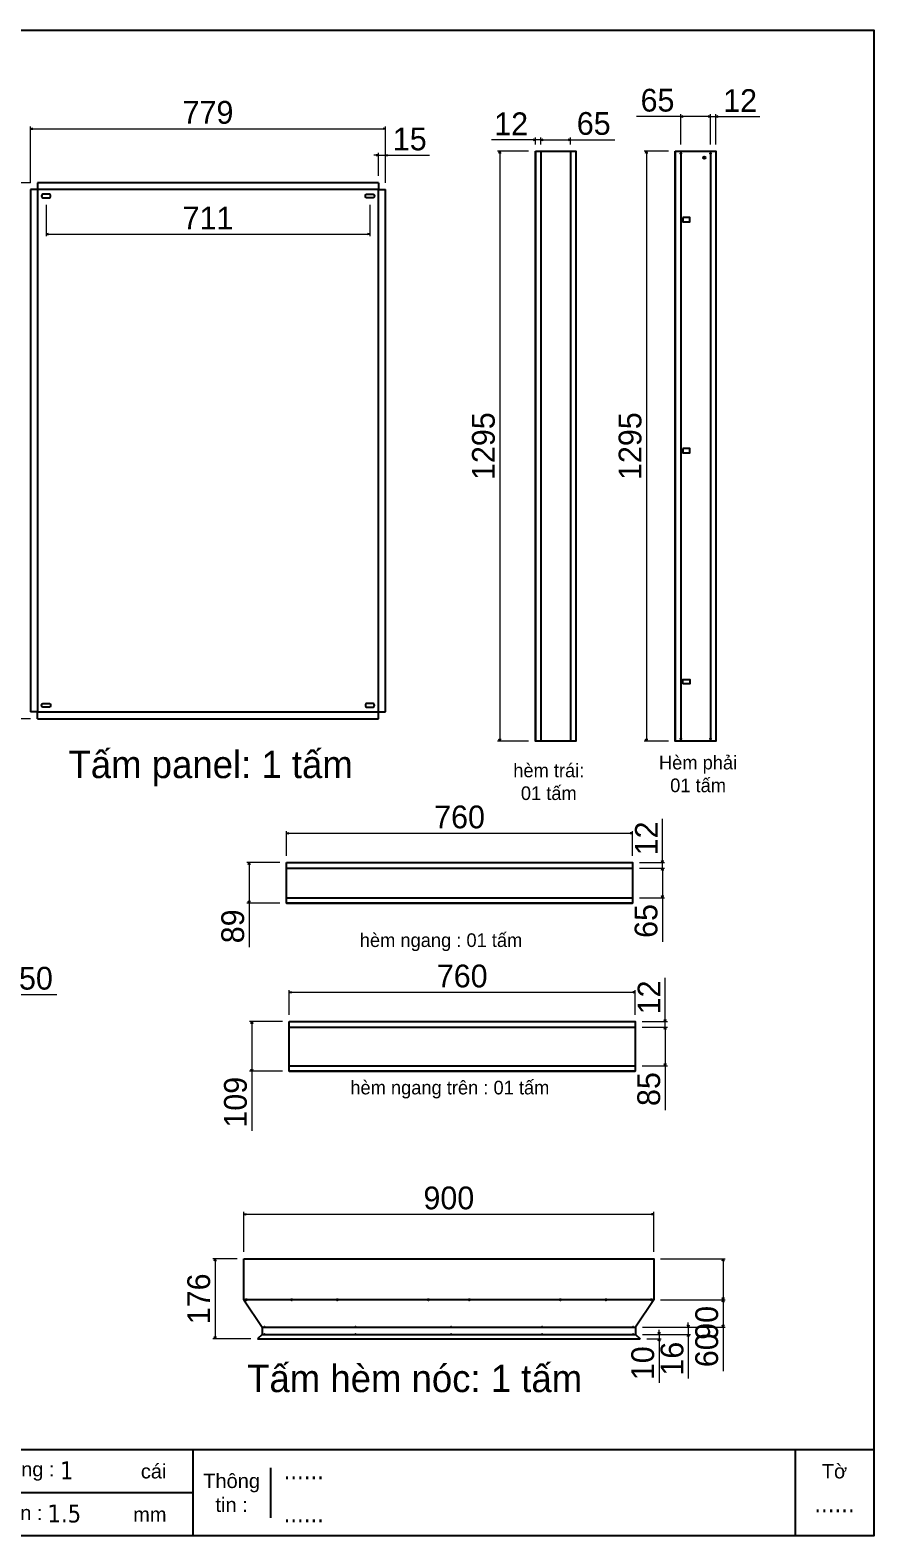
# Model space of a CAD drawing. Header units: millimetres. Extents: x 0 to 4677, y 0 to 3307.
# Drawn here: x 2824 to 4677, y 0 to 3307 of the extents above; entities that cross this region are included whole.
import ezdxf
from ezdxf.enums import TextEntityAlignment as Align

# ---------------------------------------------------------------- set-up
doc = ezdxf.new("R2010")
doc.units = ezdxf.units.MM
doc.layers.add('DIM', color=253, linetype='Continuous')
doc.styles.add('Arial', font='arial.ttf')
doc.styles.add('Tahoma (Input Text)', font='tahoma.ttf')
doc.dimstyles.new('CNC', dxfattribs={"dimtxt": 50, "dimasz": 5, "dimexe": 5, "dimexo": 15, "dimgap": 10, "dimtad": 1, "dimdec": 0, "dimtxsty": 'Standard', "dimblk": 'OPEN30', "dimcen": 10, "dimclrd": 5, "dimclre": 5, "dimclrt": 3, "dimazin": 3, "dimtfac": 1, "dimtdec": 0, "dimtmove": 0, "dimatfit": 3, "dimldrblk": 'ARCHTICK', "dimlwd": 9, "dimlwe": 9})

# ---------------------------------------------------------------- blocks, each defined once
blk = doc.blocks.new('khungtenAsean2')
at = {"color": 7}
for p, q in [((2970, -1980), (0, -1980)), ((2020, -1980), (2020, -2100)), ((2860, -1980), (2860, -2100)), ((2128.3, -2005), (2128.3, -2075)), ((2020, -2040), (0, -2040))]:
    blk.add_line(p, q, dxfattribs=at)
blk.add_lwpolyline([(0, 0), (2970, 0), (2970, -2100), (0, -2100)], close=True, dxfattribs=at)
at = {"color": 2, "char_height": 20, "style": 'Arial'}
for s, insert, width, attachment_point in [('  Số lượng :', (1680, -2010), 917.634, 4), ('cái', (1947.6, -2010), 917.634, 4), ('Thông\\Ptin :', (2074.2, -2040), 108.311, 5), ('Tờ', (2915, -2010), 110, 5), ('  Loại tôn :', (1680, -2070), 917.634, 4), ('mm', (1936.9, -2070), 917.634, 4)]:
    blk.add_mtext(s, dxfattribs=dict(at, insert=insert, width=width, attachment_point=attachment_point))
at = {"color": 1, "style": 'Tahoma (Input Text)', "flags": 8}
for tag, p in [('#03', (506.6, -2019.3)), ('#01', (137.1, -2021.3)), ('#05', (1106.6, -2021.3)), ('#07', (1834.7, -2021.3)), ('#09', (2146.7, -2021.3)), ('#02', (98.5, -2081.3)), ('#04', (486.1, -2081.3)), ('#06', (1065.3, -2081.3)), ('#08', (1817.4, -2081.3)), ('#10', (2146.7, -2081.3))]:
    blk.add_attdef(tag, p, '', height=25, dxfattribs=at)
blk.add_attdef('#11', text='', height=25, dxfattribs=at).set_placement((2915, -2067.3), align=Align.CENTER)
blk = doc.blocks.new('*D21')
at = {"color": 0, "linetype": 'ByBlock', "lineweight": -2}
for p, q in [((3293.2, 706.3), (3298.2, 707.6)), ((3298.2, 704.9), (3293.2, 706.3)), ((3293.2, 706.3), (3298.2, 706.3)), ((4188.2, 707.6), (4193.2, 706.3)), ((4193.2, 706.3), (4188.2, 704.9)), ((4193.2, 706.3), (4188.2, 706.3))]:
    blk.add_line(p, q, dxfattribs=at)
at = {"layer": 'Defpoints', "color": 0, "transparency": 16777216}
for p in [(4193.2, 706.3), (3293.2, 608.5), (4193.2, 608.5)]:
    blk.add_point(p, dxfattribs=at)
at = {"layer": 'DIM', "color": 5, "lineweight": 9, "transparency": 16777216}
for p, q in [((3293.2, 623.5), (3293.2, 711.3)), ((3298.2, 706.3), (4188.2, 706.3)), ((4193.2, 623.5), (4193.2, 711.3))]:
    blk.add_line(p, q, dxfattribs=at)
at = {"layer": 'DIM', "color": 3, "transparency": 16777216, "insert": (3743.2, 741.8), "char_height": 50, "attachment_point": 5}
blk.add_mtext('900', dxfattribs=at)
blk = doc.blocks.new('_ArchTick')
at = {"color": 0, "const_width": 0.15}
blk.add_lwpolyline([(-0.5, -0.5), (0.5, 0.5)], dxfattribs=at)
blk = doc.blocks.new('_Open30')
at = {"color": 0, "linetype": 'ByBlock', "lineweight": -2}
for p, q in [((-1, 0.27), (0, 0)), ((0, 0), (-1, -0.27)), ((0, 0), (-1, 0))]:
    blk.add_line(p, q, dxfattribs=at)
blk = doc.blocks.new('*D22')
at = {"color": 0, "linetype": 'ByBlock', "lineweight": -2}
for p, q in [((4344, 603.5), (4345.4, 608.5)), ((4345.4, 608.5), (4346.7, 603.5)), ((4345.4, 608.5), (4345.4, 603.5)), ((4345.4, 518.5), (4344, 523.5)), ((4346.7, 523.5), (4345.4, 518.5)), ((4345.4, 518.5), (4345.4, 523.5))]:
    blk.add_line(p, q, dxfattribs=at)
at = {"layer": 'Defpoints', "color": 0, "transparency": 16777216}
for p in [(4193.2, 608.5), (4193.2, 518.5), (4345.4, 518.5)]:
    blk.add_point(p, dxfattribs=at)
at = {"layer": 'DIM', "color": 5, "lineweight": 9, "transparency": 16777216}
for p, q in [((4208.2, 608.5), (4350.4, 608.5)), ((4345.4, 603.5), (4345.4, 523.5)), ((4208.2, 518.5), (4350.4, 518.5)), ((4345.4, 518.5), (4345.4, 422.1))]:
    blk.add_line(p, q, dxfattribs=at)
at = {"layer": 'DIM', "color": 3, "transparency": 16777216, "insert": (4309.8, 467.8), "char_height": 50, "attachment_point": 5, "rotation": 90}
blk.add_mtext('90', dxfattribs=at)
blk = doc.blocks.new('*D23')
at = {"color": 0, "linetype": 'ByBlock', "lineweight": -2}
for p, q in [((4344, 513.5), (4345.4, 518.5)), ((4345.4, 518.5), (4346.7, 513.5)), ((4345.4, 518.5), (4345.4, 513.5)), ((4345.4, 458.5), (4344, 463.5)), ((4346.7, 463.5), (4345.4, 458.5)), ((4345.4, 458.5), (4345.4, 463.5))]:
    blk.add_line(p, q, dxfattribs=at)
at = {"layer": 'Defpoints', "color": 0, "transparency": 16777216}
for p in [(4193.2, 518.5), (4153.2, 458.5), (4345.4, 458.5)]:
    blk.add_point(p, dxfattribs=at)
at = {"layer": 'DIM', "color": 5, "lineweight": 9, "transparency": 16777216}
for p, q in [((4208.2, 518.5), (4350.4, 518.5)), ((4345.4, 513.5), (4345.4, 463.5)), ((4168.2, 458.5), (4350.4, 458.5)), ((4345.4, 458.5), (4345.4, 361.8))]:
    blk.add_line(p, q, dxfattribs=at)
at = {"layer": 'DIM', "color": 3, "transparency": 16777216, "insert": (4309.8, 407.7), "char_height": 50, "attachment_point": 5, "rotation": 90}
blk.add_mtext('60', dxfattribs=at)
blk = doc.blocks.new('*D24')
at = {"color": 0, "linetype": 'ByBlock', "lineweight": -2}
for p, q in [((4269.1, 458.5), (4267.8, 463.5)), ((4270.4, 463.5), (4269.1, 458.5)), ((4269.1, 458.5), (4269.1, 463.5)), ((4267.8, 437.5), (4269.1, 442.5)), ((4269.1, 442.5), (4270.4, 437.5)), ((4269.1, 442.5), (4269.1, 437.5))]:
    blk.add_line(p, q, dxfattribs=at)
at = {"layer": 'Defpoints', "color": 0, "transparency": 16777216}
for p in [(4153.2, 458.5), (4153.2, 442.5), (4269.1, 442.5)]:
    blk.add_point(p, dxfattribs=at)
at = {"layer": 'DIM', "color": 5, "lineweight": 9, "transparency": 16777216}
for p, q in [((4269.1, 463.5), (4269.1, 468.5)), ((4168.2, 458.5), (4274.1, 458.5)), ((4168.2, 442.5), (4274.1, 442.5)), ((4269.1, 458.5), (4269.1, 442.5)), ((4269.1, 437.5), (4269.1, 345.7))]:
    blk.add_line(p, q, dxfattribs=at)
at = {"layer": 'DIM', "color": 3, "transparency": 16777216, "insert": (4233.6, 389.1), "char_height": 50, "attachment_point": 5, "rotation": 90}
blk.add_mtext('16', dxfattribs=at)
blk = doc.blocks.new('*D25')
at = {"color": 0, "linetype": 'ByBlock', "lineweight": -2}
for p, q in [((4204.8, 442.5), (4203.5, 447.5)), ((4203.5, 427.5), (4204.8, 432.5)), ((4206.2, 447.5), (4204.8, 442.5)), ((4204.8, 442.5), (4204.8, 447.5)), ((4204.8, 432.5), (4206.2, 427.5)), ((4204.8, 432.5), (4204.8, 427.5))]:
    blk.add_line(p, q, dxfattribs=at)
at = {"layer": 'Defpoints', "color": 0, "transparency": 16777216}
for p in [(4153.2, 442.5), (4163.2, 432.5), (4204.8, 432.5)]:
    blk.add_point(p, dxfattribs=at)
at = {"layer": 'DIM', "color": 5, "lineweight": 9, "transparency": 16777216}
for p, q in [((4168.2, 442.5), (4209.8, 442.5)), ((4178.2, 432.5), (4209.8, 432.5)), ((4204.8, 447.5), (4204.8, 452.5)), ((4204.8, 442.5), (4204.8, 432.5)), ((4204.8, 427.5), (4204.8, 335.8))]:
    blk.add_line(p, q, dxfattribs=at)
at = {"layer": 'DIM', "color": 3, "transparency": 16777216, "insert": (4169.3, 379.2), "char_height": 50, "attachment_point": 5, "rotation": 90}
blk.add_mtext('10', dxfattribs=at)
blk = doc.blocks.new('*D26')
at = {"color": 0, "linetype": 'ByBlock', "lineweight": -2}
for p, q in [((3228.4, 603.5), (3229.8, 608.5)), ((3229.8, 608.5), (3231.1, 603.5)), ((3229.8, 608.5), (3229.8, 603.5)), ((3229.8, 432.5), (3228.4, 437.5)), ((3231.1, 437.5), (3229.8, 432.5)), ((3229.8, 432.5), (3229.8, 437.5))]:
    blk.add_line(p, q, dxfattribs=at)
at = {"layer": 'Defpoints', "color": 0, "transparency": 16777216}
for p in [(3293.2, 608.5), (3229.8, 432.5), (3323.2, 432.5)]:
    blk.add_point(p, dxfattribs=at)
at = {"layer": 'DIM', "color": 5, "lineweight": 9, "transparency": 16777216}
for p, q in [((3278.2, 608.5), (3224.8, 608.5)), ((3229.8, 603.5), (3229.8, 437.5)), ((3308.2, 432.5), (3224.8, 432.5))]:
    blk.add_line(p, q, dxfattribs=at)
at = {"layer": 'DIM', "color": 3, "transparency": 16777216, "insert": (3194.2, 520.5), "char_height": 50, "attachment_point": 5, "rotation": 90}
blk.add_mtext('176', dxfattribs=at)
blk = doc.blocks.new('*D27')
at = {"color": 0, "linetype": 'ByBlock', "lineweight": -2}
for p, q in [((2693.6, 1188.8), (2698.6, 1190.2)), ((2698.6, 1187.5), (2693.6, 1188.8)), ((2693.6, 1188.8), (2698.6, 1188.8)), ((2738.6, 1190.2), (2743.6, 1188.8)), ((2743.6, 1188.8), (2738.6, 1187.5)), ((2743.6, 1188.8), (2738.6, 1188.8))]:
    blk.add_line(p, q, dxfattribs=at)
at = {"layer": 'Defpoints', "color": 0, "transparency": 16777216}
for p in [(2693.6, 1188.8), (2693.6, 1124.3), (2743.6, 1074.3)]:
    blk.add_point(p, dxfattribs=at)
at = {"layer": 'DIM', "color": 5, "lineweight": 9, "transparency": 16777216}
for p, q in [((2693.6, 1139.3), (2693.6, 1193.8)), ((2743.6, 1089.3), (2743.6, 1193.8)), ((2698.6, 1188.8), (2738.6, 1188.8)), ((2743.6, 1188.8), (2882.1, 1188.8))]:
    blk.add_line(p, q, dxfattribs=at)
at = {"layer": 'DIM', "color": 3, "transparency": 16777216, "insert": (2836.4, 1224.3), "char_height": 50, "attachment_point": 5}
blk.add_mtext('50', dxfattribs=at)
blk = doc.blocks.new('A$C69525F90')
at = {"color": 2}
for p, q in [((14.7, 8.6), (3.2, 8.6)), ((3.2, 0.1), (14.7, 0.1))]:
    blk.add_line(p, q, dxfattribs=at)
for centre, start, end in [((3.2, 4.3), 90, 270), ((14.7, 4.3), 270, 90)]:
    blk.add_arc(centre, 4.25, start, end, dxfattribs=at)
blk = doc.blocks.new('*D34')
at = {"color": 0, "linetype": 'ByBlock', "lineweight": -2}
for p, q in [((2824.8, 3090.3), (2829.8, 3091.6)), ((2829.8, 3088.9), (2824.8, 3090.3)), ((2824.8, 3090.3), (2829.8, 3090.3)), ((3598.8, 3091.6), (3603.8, 3090.3)), ((3603.8, 3090.3), (3598.8, 3088.9)), ((3603.8, 3090.3), (3598.8, 3090.3))]:
    blk.add_line(p, q, dxfattribs=at)
at = {"layer": 'Defpoints', "color": 0, "transparency": 16777216}
for p in [(3603.8, 3090.3), (2824.8, 2956.6), (3603.8, 2956.6)]:
    blk.add_point(p, dxfattribs=at)
at = {"layer": 'DIM', "color": 5, "lineweight": 9, "transparency": 16777216}
for p, q in [((2824.8, 2971.6), (2824.8, 3095.3)), ((2829.8, 3090.3), (3598.8, 3090.3)), ((3603.8, 2971.6), (3603.8, 3095.3))]:
    blk.add_line(p, q, dxfattribs=at)
at = {"layer": 'DIM', "color": 3, "transparency": 16777216, "insert": (3214.3, 3125.8), "char_height": 50, "attachment_point": 5}
blk.add_mtext('779', dxfattribs=at)
blk = doc.blocks.new('*D35')
at = {"color": 0, "linetype": 'ByBlock', "lineweight": -2}
for p, q in [((2753.1, 2966.6), (2754.5, 2971.6)), ((2754.5, 2971.6), (2755.8, 2966.6)), ((2754.5, 2971.6), (2754.5, 2966.6)), ((2754.5, 1794.6), (2753.1, 1799.6)), ((2755.8, 1799.6), (2754.5, 1794.6)), ((2754.5, 1794.6), (2754.5, 1799.6))]:
    blk.add_line(p, q, dxfattribs=at)
at = {"layer": 'Defpoints', "color": 0, "transparency": 16777216}
for p in [(2839.8, 2971.6), (2754.5, 1794.6), (2839.8, 1794.6)]:
    blk.add_point(p, dxfattribs=at)
at = {"layer": 'DIM', "color": 5, "lineweight": 9, "transparency": 16777216}
for p, q in [((2824.8, 2971.6), (2749.5, 2971.6)), ((2754.5, 2966.6), (2754.5, 1799.6)), ((2824.8, 1794.6), (2749.5, 1794.6))]:
    blk.add_line(p, q, dxfattribs=at)
at = {"layer": 'DIM', "color": 3, "transparency": 16777216, "insert": (2719.4, 2383.1), "char_height": 50, "attachment_point": 5, "rotation": 90}
blk.add_mtext('1177', dxfattribs=at)
blk = doc.blocks.new('*D36')
at = {"color": 0, "linetype": 'ByBlock', "lineweight": -2}
for p, q in [((3583.8, 3033.2), (3588.8, 3031.9)), ((3588.8, 3031.9), (3583.8, 3030.5)), ((3588.8, 3031.9), (3583.8, 3031.9)), ((3603.8, 3031.9), (3608.8, 3033.2)), ((3608.8, 3030.5), (3603.8, 3031.9)), ((3603.8, 3031.9), (3608.8, 3031.9))]:
    blk.add_line(p, q, dxfattribs=at)
at = {"layer": 'Defpoints', "color": 0, "transparency": 16777216}
for p in [(3603.8, 3031.9), (3588.8, 2971.6), (3603.8, 2956.6)]:
    blk.add_point(p, dxfattribs=at)
at = {"layer": 'DIM', "color": 5, "lineweight": 9, "transparency": 16777216}
for p, q in [((3583.8, 3031.9), (3578.8, 3031.9)), ((3588.8, 2986.6), (3588.8, 3036.9)), ((3588.8, 3031.9), (3603.8, 3031.9)), ((3603.8, 2971.6), (3603.8, 3036.9)), ((3608.8, 3031.9), (3701.1, 3031.9))]:
    blk.add_line(p, q, dxfattribs=at)
at = {"layer": 'DIM', "color": 3, "transparency": 16777216, "insert": (3657.4, 3067.4), "char_height": 50, "attachment_point": 5}
blk.add_mtext('15', dxfattribs=at)
blk = doc.blocks.new('*D37')
at = {"color": 0, "linetype": 'ByBlock', "lineweight": -2}
for p, q in [((3928.3, 3067.2), (3933.3, 3065.9)), ((3933.3, 3065.9), (3928.3, 3064.6)), ((3933.3, 3065.9), (3928.3, 3065.9)), ((3945.3, 3065.9), (3950.3, 3067.2)), ((3950.3, 3064.6), (3945.3, 3065.9)), ((3945.3, 3065.9), (3950.3, 3065.9))]:
    blk.add_line(p, q, dxfattribs=at)
at = {"layer": 'Defpoints', "color": 0, "transparency": 16777216}
for p in [(3933.3, 3065.9), (3933.3, 3040.6), (3945.3, 3040.6)]:
    blk.add_point(p, dxfattribs=at)
at = {"layer": 'DIM', "color": 5, "lineweight": 9, "transparency": 16777216}
for p, q in [((3928.3, 3065.9), (3836.9, 3065.9)), ((3933.3, 3055.6), (3933.3, 3070.9)), ((3945.3, 3065.9), (3933.3, 3065.9)), ((3945.3, 3055.6), (3945.3, 3070.9)), ((3950.3, 3065.9), (3955.3, 3065.9))]:
    blk.add_line(p, q, dxfattribs=at)
at = {"layer": 'DIM', "color": 3, "transparency": 16777216, "insert": (3880.1, 3101), "char_height": 50, "attachment_point": 5}
blk.add_mtext('12', dxfattribs=at)
blk = doc.blocks.new('*D38')
at = {"color": 0, "linetype": 'ByBlock', "lineweight": -2}
for p, q in [((3945.3, 3065.9), (3950.3, 3067.2)), ((3950.3, 3064.6), (3945.3, 3065.9)), ((3945.3, 3065.9), (3950.3, 3065.9)), ((4005.3, 3067.2), (4010.3, 3065.9)), ((4010.3, 3065.9), (4005.3, 3064.6)), ((4010.3, 3065.9), (4005.3, 3065.9))]:
    blk.add_line(p, q, dxfattribs=at)
at = {"layer": 'Defpoints', "color": 0, "transparency": 16777216}
for p in [(4010.3, 3065.9), (3945.3, 3040.6), (4010.3, 3040.6)]:
    blk.add_point(p, dxfattribs=at)
at = {"layer": 'DIM', "color": 5, "lineweight": 9, "transparency": 16777216}
for p, q in [((3945.3, 3055.6), (3945.3, 3070.9)), ((3950.3, 3065.9), (4005.3, 3065.9)), ((4010.3, 3055.6), (4010.3, 3070.9)), ((4010.3, 3065.9), (4107.6, 3065.9))]:
    blk.add_line(p, q, dxfattribs=at)
at = {"layer": 'DIM', "color": 3, "transparency": 16777216, "insert": (4061.4, 3101.4), "char_height": 50, "attachment_point": 5}
blk.add_mtext('65', dxfattribs=at)
blk = doc.blocks.new('*D39')
at = {"color": 0, "linetype": 'ByBlock', "lineweight": -2}
for p, q in [((4312.6, 3118.3), (4317.6, 3116.9)), ((4317.6, 3116.9), (4312.6, 3115.6)), ((4317.6, 3116.9), (4312.6, 3116.9)), ((4329.6, 3116.9), (4334.6, 3118.3)), ((4334.6, 3115.6), (4329.6, 3116.9)), ((4329.6, 3116.9), (4334.6, 3116.9))]:
    blk.add_line(p, q, dxfattribs=at)
at = {"layer": 'Defpoints', "color": 0, "transparency": 16777216}
for p in [(4329.6, 3116.9), (4317.6, 3040.6), (4329.6, 3040.6)]:
    blk.add_point(p, dxfattribs=at)
at = {"layer": 'DIM', "color": 5, "lineweight": 9, "transparency": 16777216}
for p, q in [((4312.6, 3116.9), (4307.6, 3116.9)), ((4317.6, 3055.6), (4317.6, 3121.9)), ((4317.6, 3116.9), (4329.6, 3116.9)), ((4329.6, 3055.6), (4329.6, 3121.9)), ((4334.6, 3116.9), (4426.1, 3116.9))]:
    blk.add_line(p, q, dxfattribs=at)
at = {"layer": 'DIM', "color": 3, "transparency": 16777216, "insert": (4382.9, 3152), "char_height": 50, "attachment_point": 5}
blk.add_mtext('12', dxfattribs=at)
blk = doc.blocks.new('*D40')
at = {"color": 0, "linetype": 'ByBlock', "lineweight": -2}
for p, q in [((4252.6, 3116.9), (4257.6, 3118.3)), ((4257.6, 3115.6), (4252.6, 3116.9)), ((4252.6, 3116.9), (4257.6, 3116.9)), ((4312.6, 3118.3), (4317.6, 3116.9)), ((4317.6, 3116.9), (4312.6, 3115.6)), ((4317.6, 3116.9), (4312.6, 3116.9))]:
    blk.add_line(p, q, dxfattribs=at)
at = {"layer": 'Defpoints', "color": 0, "transparency": 16777216}
for p in [(4252.6, 3116.9), (4252.6, 3040.6), (4317.6, 3040.6)]:
    blk.add_point(p, dxfattribs=at)
at = {"layer": 'DIM', "color": 5, "lineweight": 9, "transparency": 16777216}
for p, q in [((4252.6, 3116.9), (4155.4, 3116.9)), ((4252.6, 3055.6), (4252.6, 3121.9)), ((4312.6, 3116.9), (4257.6, 3116.9)), ((4317.6, 3055.6), (4317.6, 3121.9))]:
    blk.add_line(p, q, dxfattribs=at)
at = {"layer": 'DIM', "color": 3, "transparency": 16777216, "insert": (4201.5, 3152.5), "char_height": 50, "attachment_point": 5}
blk.add_mtext('65', dxfattribs=at)
blk = doc.blocks.new('*D41')
at = {"color": 0, "linetype": 'ByBlock', "lineweight": -2}
for p, q in [((4175.7, 3035.6), (4177.1, 3040.6)), ((4177.1, 3040.6), (4178.4, 3035.6)), ((4177.1, 3040.6), (4177.1, 3035.6)), ((4177.1, 1745.6), (4175.7, 1750.6)), ((4178.4, 1750.6), (4177.1, 1745.6)), ((4177.1, 1745.6), (4177.1, 1750.6))]:
    blk.add_line(p, q, dxfattribs=at)
at = {"layer": 'Defpoints', "color": 0, "transparency": 16777216}
for p in [(4240.6, 3040.6), (4177.1, 1745.6), (4240.6, 1745.6)]:
    blk.add_point(p, dxfattribs=at)
at = {"layer": 'DIM', "color": 5, "lineweight": 9, "transparency": 16777216}
for p, q in [((4225.6, 3040.6), (4172.1, 3040.6)), ((4177.1, 3035.6), (4177.1, 1750.6)), ((4225.6, 1745.6), (4172.1, 1745.6))]:
    blk.add_line(p, q, dxfattribs=at)
at = {"layer": 'DIM', "color": 3, "transparency": 16777216, "insert": (4141.5, 2393.1), "char_height": 50, "attachment_point": 5, "rotation": 90}
blk.add_mtext('1295', dxfattribs=at)
blk = doc.blocks.new('*D42')
at = {"color": 0, "linetype": 'ByBlock', "lineweight": -2}
for p, q in [((3853.6, 3035.6), (3854.9, 3040.6)), ((3854.9, 3040.6), (3856.3, 3035.6)), ((3854.9, 3040.6), (3854.9, 3035.6)), ((3854.9, 1745.6), (3853.6, 1750.6)), ((3856.3, 1750.6), (3854.9, 1745.6)), ((3854.9, 1745.6), (3854.9, 1750.6))]:
    blk.add_line(p, q, dxfattribs=at)
at = {"layer": 'Defpoints', "color": 0, "transparency": 16777216}
for p in [(3933.3, 3040.6), (3854.9, 1745.6), (3933.3, 1745.6)]:
    blk.add_point(p, dxfattribs=at)
at = {"layer": 'DIM', "color": 5, "lineweight": 9, "transparency": 16777216}
for p, q in [((3918.3, 3040.6), (3849.9, 3040.6)), ((3854.9, 3035.6), (3854.9, 1750.6)), ((3918.3, 1745.6), (3849.9, 1745.6))]:
    blk.add_line(p, q, dxfattribs=at)
at = {"layer": 'DIM', "color": 3, "transparency": 16777216, "insert": (3819.4, 2393.1), "char_height": 50, "attachment_point": 5, "rotation": 90}
blk.add_mtext('1295', dxfattribs=at)
blk = doc.blocks.new('*D43')
at = {"color": 0, "linetype": 'ByBlock', "lineweight": -2}
for p, q in [((3392.6, 1193.7), (3397.6, 1195)), ((3397.6, 1192.3), (3392.6, 1193.7)), ((3392.6, 1193.7), (3397.6, 1193.7)), ((4147.6, 1195), (4152.6, 1193.7)), ((4152.6, 1193.7), (4147.6, 1192.3)), ((4152.6, 1193.7), (4147.6, 1193.7))]:
    blk.add_line(p, q, dxfattribs=at)
at = {"layer": 'Defpoints', "color": 0, "transparency": 16777216}
for p in [(4152.6, 1193.7), (3392.6, 1129.3), (4152.6, 1129.3)]:
    blk.add_point(p, dxfattribs=at)
at = {"layer": 'DIM', "color": 5, "lineweight": 9, "transparency": 16777216}
for p, q in [((3392.6, 1144.3), (3392.6, 1198.7)), ((3397.6, 1193.7), (4147.6, 1193.7)), ((4152.6, 1144.3), (4152.6, 1198.7))]:
    blk.add_line(p, q, dxfattribs=at)
at = {"layer": 'DIM', "color": 3, "transparency": 16777216, "insert": (3772.6, 1229.2), "char_height": 50, "attachment_point": 5}
blk.add_mtext('760', dxfattribs=at)
blk = doc.blocks.new('*D44')
at = {"color": 0, "linetype": 'ByBlock', "lineweight": -2}
for p, q in [((3309, 1124.3), (3310.4, 1129.3)), ((3310.4, 1129.3), (3311.7, 1124.3)), ((3310.4, 1129.3), (3310.4, 1124.3)), ((3310.4, 1020.3), (3309, 1025.3)), ((3311.7, 1025.3), (3310.4, 1020.3)), ((3310.4, 1020.3), (3310.4, 1025.3))]:
    blk.add_line(p, q, dxfattribs=at)
at = {"layer": 'Defpoints', "color": 0, "transparency": 16777216}
for p in [(3392.6, 1129.3), (3310.4, 1020.3), (3392.6, 1020.3)]:
    blk.add_point(p, dxfattribs=at)
at = {"layer": 'DIM', "color": 5, "lineweight": 9, "transparency": 16777216}
for p, q in [((3377.6, 1129.3), (3305.4, 1129.3)), ((3310.4, 1124.3), (3310.4, 1025.3)), ((3377.6, 1020.3), (3305.4, 1020.3)), ((3310.4, 1020.3), (3310.4, 889.4))]:
    blk.add_line(p, q, dxfattribs=at)
at = {"layer": 'DIM', "color": 3, "transparency": 16777216, "insert": (3274.8, 952.3), "char_height": 50, "attachment_point": 5, "rotation": 90}
blk.add_mtext('109', dxfattribs=at)
blk = doc.blocks.new('*D45')
at = {"color": 0, "linetype": 'ByBlock', "lineweight": -2}
for p, q in [((4218.1, 1129.3), (4216.7, 1134.3)), ((4219.4, 1134.3), (4218.1, 1129.3)), ((4218.1, 1129.3), (4218.1, 1134.3)), ((4216.7, 1112.3), (4218.1, 1117.3)), ((4218.1, 1117.3), (4219.4, 1112.3)), ((4218.1, 1117.3), (4218.1, 1112.3))]:
    blk.add_line(p, q, dxfattribs=at)
at = {"layer": 'Defpoints', "color": 0, "transparency": 16777216}
for p in [(4152.6, 1129.3), (4218.1, 1129.3), (4152.6, 1117.3)]:
    blk.add_point(p, dxfattribs=at)
at = {"layer": 'DIM', "color": 5, "lineweight": 9, "transparency": 16777216}
for p, q in [((4218.1, 1134.3), (4218.1, 1225.7)), ((4167.6, 1129.3), (4223.1, 1129.3)), ((4218.1, 1117.3), (4218.1, 1129.3)), ((4167.6, 1117.3), (4223.1, 1117.3)), ((4218.1, 1112.3), (4218.1, 1107.3))]:
    blk.add_line(p, q, dxfattribs=at)
at = {"layer": 'DIM', "color": 3, "transparency": 16777216, "insert": (4183, 1182.5), "char_height": 50, "attachment_point": 5, "rotation": 90}
blk.add_mtext('12', dxfattribs=at)
blk = doc.blocks.new('*D46')
at = {"color": 0, "linetype": 'ByBlock', "lineweight": -2}
for p, q in [((4216.7, 1112.3), (4218.1, 1117.3)), ((4218.1, 1117.3), (4219.4, 1112.3)), ((4218.1, 1117.3), (4218.1, 1112.3)), ((4218.1, 1032.3), (4216.7, 1037.3)), ((4219.4, 1037.3), (4218.1, 1032.3)), ((4218.1, 1032.3), (4218.1, 1037.3))]:
    blk.add_line(p, q, dxfattribs=at)
at = {"layer": 'Defpoints', "color": 0, "transparency": 16777216}
for p in [(4152.6, 1117.3), (4152.6, 1032.3), (4218.1, 1032.3)]:
    blk.add_point(p, dxfattribs=at)
at = {"layer": 'DIM', "color": 5, "lineweight": 9, "transparency": 16777216}
for p, q in [((4167.6, 1117.3), (4223.1, 1117.3)), ((4218.1, 1112.3), (4218.1, 1037.3)), ((4167.6, 1032.3), (4223.1, 1032.3)), ((4218.1, 1032.3), (4218.1, 935.2))]:
    blk.add_line(p, q, dxfattribs=at)
at = {"layer": 'DIM', "color": 3, "transparency": 16777216, "insert": (4182.5, 981.2), "char_height": 50, "attachment_point": 5, "rotation": 90}
blk.add_mtext('85', dxfattribs=at)
blk = doc.blocks.new('*D47')
at = {"color": 0, "linetype": 'ByBlock', "lineweight": -2}
for p, q in [((3386.7, 1542.9), (3391.7, 1544.3)), ((3391.7, 1541.6), (3386.7, 1542.9)), ((3386.7, 1542.9), (3391.7, 1542.9)), ((4141.7, 1544.3), (4146.7, 1542.9)), ((4146.7, 1542.9), (4141.7, 1541.6)), ((4146.7, 1542.9), (4141.7, 1542.9))]:
    blk.add_line(p, q, dxfattribs=at)
at = {"layer": 'Defpoints', "color": 0, "transparency": 16777216}
for p in [(4146.7, 1542.9), (3386.7, 1478.5), (4146.7, 1478.5)]:
    blk.add_point(p, dxfattribs=at)
at = {"layer": 'DIM', "color": 5, "lineweight": 9, "transparency": 16777216}
for p, q in [((3386.7, 1493.5), (3386.7, 1547.9)), ((3391.7, 1542.9), (4141.7, 1542.9)), ((4146.7, 1493.5), (4146.7, 1547.9))]:
    blk.add_line(p, q, dxfattribs=at)
at = {"layer": 'DIM', "color": 3, "transparency": 16777216, "insert": (3766.7, 1578.5), "char_height": 50, "attachment_point": 5}
blk.add_mtext('760', dxfattribs=at)
blk = doc.blocks.new('*D48')
at = {"color": 0, "linetype": 'ByBlock', "lineweight": -2}
for p, q in [((3303.1, 1473.5), (3304.5, 1478.5)), ((3304.5, 1478.5), (3305.8, 1473.5)), ((3304.5, 1478.5), (3304.5, 1473.5)), ((3304.5, 1389.5), (3303.1, 1394.5)), ((3305.8, 1394.5), (3304.5, 1389.5)), ((3304.5, 1389.5), (3304.5, 1394.5))]:
    blk.add_line(p, q, dxfattribs=at)
at = {"layer": 'Defpoints', "color": 0, "transparency": 16777216}
for p in [(3386.7, 1478.5), (3304.5, 1389.5), (3386.7, 1389.5)]:
    blk.add_point(p, dxfattribs=at)
at = {"layer": 'DIM', "color": 5, "lineweight": 9, "transparency": 16777216}
for p, q in [((3371.7, 1478.5), (3299.5, 1478.5)), ((3304.5, 1473.5), (3304.5, 1394.5)), ((3371.7, 1389.5), (3299.5, 1389.5)), ((3304.5, 1389.5), (3304.5, 1292.7))]:
    blk.add_line(p, q, dxfattribs=at)
at = {"layer": 'DIM', "color": 3, "transparency": 16777216, "insert": (3268.9, 1338.6), "char_height": 50, "attachment_point": 5, "rotation": 90}
blk.add_mtext('89', dxfattribs=at)
blk = doc.blocks.new('*D49')
at = {"color": 0, "linetype": 'ByBlock', "lineweight": -2}
for p, q in [((4212.2, 1478.5), (4210.8, 1483.5)), ((4210.8, 1461.5), (4212.2, 1466.5)), ((4213.5, 1483.5), (4212.2, 1478.5)), ((4212.2, 1478.5), (4212.2, 1483.5)), ((4212.2, 1466.5), (4213.5, 1461.5)), ((4212.2, 1466.5), (4212.2, 1461.5))]:
    blk.add_line(p, q, dxfattribs=at)
at = {"layer": 'Defpoints', "color": 0, "transparency": 16777216}
for p in [(4146.7, 1478.5), (4146.7, 1466.5), (4212.2, 1478.5)]:
    blk.add_point(p, dxfattribs=at)
at = {"layer": 'DIM', "color": 5, "lineweight": 9, "transparency": 16777216}
for p, q in [((4212.2, 1483.5), (4212.2, 1574.9)), ((4161.7, 1478.5), (4217.2, 1478.5)), ((4161.7, 1466.5), (4217.2, 1466.5)), ((4212.2, 1466.5), (4212.2, 1478.5)), ((4212.2, 1461.5), (4212.2, 1456.5))]:
    blk.add_line(p, q, dxfattribs=at)
at = {"layer": 'DIM', "color": 3, "transparency": 16777216, "insert": (4177.1, 1531.7), "char_height": 50, "attachment_point": 5, "rotation": 90}
blk.add_mtext('12', dxfattribs=at)
blk = doc.blocks.new('*D50')
at = {"color": 0, "linetype": 'ByBlock', "lineweight": -2}
for p, q in [((4210.8, 1461.5), (4212.2, 1466.5)), ((4212.2, 1466.5), (4213.5, 1461.5)), ((4212.2, 1466.5), (4212.2, 1461.5)), ((4212.2, 1401.5), (4210.8, 1406.5)), ((4213.5, 1406.5), (4212.2, 1401.5)), ((4212.2, 1401.5), (4212.2, 1406.5))]:
    blk.add_line(p, q, dxfattribs=at)
at = {"layer": 'Defpoints', "color": 0, "transparency": 16777216}
for p in [(4146.7, 1466.5), (4146.7, 1401.5), (4212.2, 1401.5)]:
    blk.add_point(p, dxfattribs=at)
at = {"layer": 'DIM', "color": 5, "lineweight": 9, "transparency": 16777216}
for p, q in [((4161.7, 1466.5), (4217.2, 1466.5)), ((4212.2, 1461.5), (4212.2, 1406.5)), ((4161.7, 1401.5), (4217.2, 1401.5)), ((4212.2, 1401.5), (4212.2, 1304.3))]:
    blk.add_line(p, q, dxfattribs=at)
at = {"layer": 'DIM', "color": 3, "transparency": 16777216, "insert": (4176.6, 1350.4), "char_height": 50, "attachment_point": 5, "rotation": 90}
blk.add_mtext('65', dxfattribs=at)
blk = doc.blocks.new('*D54')
at = {"color": 0, "linetype": 'ByBlock', "lineweight": -2}
for p, q in [((2858.8, 2859), (2863.8, 2860.3)), ((2863.8, 2857.6), (2858.8, 2859)), ((2858.8, 2859), (2863.8, 2859)), ((3564.8, 2860.3), (3569.8, 2859)), ((3569.8, 2859), (3564.8, 2857.6)), ((3569.8, 2859), (3564.8, 2859))]:
    blk.add_line(p, q, dxfattribs=at)
at = {"layer": 'Defpoints', "color": 0, "transparency": 16777216}
for p in [(2858.8, 2938.1), (3569.8, 2938.1), (3569.8, 2859)]:
    blk.add_point(p, dxfattribs=at)
at = {"layer": 'DIM', "color": 5, "lineweight": 9, "transparency": 16777216}
for p, q in [((2858.8, 2923.1), (2858.8, 2854)), ((3569.8, 2923.1), (3569.8, 2854)), ((2863.8, 2859), (3564.8, 2859))]:
    blk.add_line(p, q, dxfattribs=at)
at = {"layer": 'DIM', "color": 3, "transparency": 16777216, "insert": (3214.3, 2894.1), "char_height": 50, "attachment_point": 5}
blk.add_mtext('711', dxfattribs=at)

msp = doc.modelspace()

# ---------------------------------------------------------------- linework, layer by layer
at = {"color": 0}
for p, q in [((3933.3, 3040.6), (3933.3, 1745.6)), ((3945.3, 3040.6), (3945.3, 1745.6)), ((4010.3, 3040.6), (4010.3, 1745.6)), ((4022.3, 3040.6), (4022.3, 1745.6)), ((4240.6, 3040.6), (4240.6, 1745.6)), ((4252.6, 3040.6), (4252.6, 1745.6)), ((4317.6, 3040.6), (4317.6, 1745.6)), ((4329.6, 3040.6), (4329.6, 1745.6))]:
    msp.add_line(p, q, dxfattribs=at)
for p, q in [((3386.7, 1478.5), (4146.7, 1478.5)), ((3386.7, 1466.5), (4146.7, 1466.5)), ((3386.7, 1401.5), (4146.7, 1401.5)), ((3386.7, 1389.5), (4146.7, 1389.5)), ((3392.6, 1129.3), (4152.6, 1129.3)), ((3392.6, 1117.3), (4152.6, 1117.3)), ((3392.6, 1032.3), (4152.6, 1032.3)), ((3392.6, 1020.3), (4152.6, 1020.3)), ((3293.2, 518.5), (3333.2, 458.5)), ((4193.2, 518.5), (4153.2, 458.5)), ((3333.2, 442.5), (3323.2, 432.5)), ((3323.2, 432.5), (4163.2, 432.5)), ((3333.2, 458.5), (4153.2, 458.5)), ((3333.2, 458.5), (3333.2, 442.5)), ((3333.2, 442.5), (4153.2, 442.5)), ((4153.2, 458.5), (4153.2, 442.5)), ((4153.2, 442.5), (4163.2, 432.5))]:
    msp.add_line(p, q)
for points in [[(3933.3, 3040.6), (4022.3, 3040.6), (4022.3, 1745.6), (3933.3, 1745.6)], [(4240.6, 3040.6), (4329.6, 3040.6), (4329.6, 1745.6), (4240.6, 1745.6)], [(2839.8, 1809.6), (3588.8, 1809.6), (3588.8, 2956.6), (2839.8, 2956.6)], [(3386.7, 1478.5), (4146.7, 1478.5), (4146.7, 1389.5), (3386.7, 1389.5)], [(3392.6, 1129.3), (4152.6, 1129.3), (4152.6, 1020.3), (3392.6, 1020.3)], [(3293.2, 608.5), (4193.2, 608.5), (4193.2, 518.5), (3293.2, 518.5)]]:
    msp.add_lwpolyline(points, close=True)
for points in [[(2839.8, 2971.6), (2839.8, 2956.6), (2824.8, 2956.6)], [(2824.8, 2956.6), (2824.8, 1809.6)], [(3588.8, 2971.6), (2839.8, 2971.6)], [(3588.8, 2971.6), (3588.8, 2956.6), (3603.8, 2956.6)], [(3603.8, 1809.6), (3603.8, 2956.6)], [(2839.8, 1794.6), (2839.8, 1809.6), (2824.8, 1809.6)], [(2839.8, 1794.6), (3588.8, 1794.6)], [(3588.8, 1794.6), (3588.8, 1809.6), (3603.8, 1809.6)]]:
    msp.add_lwpolyline(points)
at = {"color": 2}
for points in [[(4257.4, 2895), (4257.4, 2886), (4272.4, 2886), (4272.4, 2895)], [(4257.4, 2387.6), (4257.4, 2378.6), (4272.4, 2378.6), (4272.4, 2387.6)], [(4257.4, 1871.3), (4257.4, 1880.3), (4272.4, 1880.3), (4272.4, 1871.3)]]:
    msp.add_lwpolyline(points, close=True, dxfattribs=at)
for centre, radius in [((4252.6, 3035.6), 1), ((4304.2, 3026.6), 2.5), ((4317.6, 3035.6), 1), ((4252.6, 1750.6), 1), ((4317.6, 1750.6), 1), ((3298.2, 518.5), 1.5), ((3398.2, 518.5), 1.5), ((3498.2, 518.5), 1.5), ((3698.2, 518.5), 1.5), ((3788.2, 518.5), 1.5), ((3988.2, 518.5), 1.5), ((4088.2, 518.5), 1.5), ((4188.2, 518.5), 1.5)]:
    msp.add_circle(centre, radius, dxfattribs=at)
for centre in [(3338.2, 458.5), (3338.2, 442.5), (3538.2, 458.5), (3538.2, 442.5), (3748.2, 458.5), (3748.2, 442.5), (3948.2, 458.5), (3948.2, 442.5), (4148.2, 458.5), (4148.2, 442.5)]:
    msp.add_circle(centre, 1)

# ---------------------------------------------------------------- block references
at = {"color": 7}
ref = msp.add_blockref('khungtenAsean2', (0, 3306.7), dxfattribs=dict(at, xscale=1.574640000108047, yscale=1.574640000108047, zscale=1.574640000108047))
ref.add_attrib('#11', '......', dxfattribs={"color": 1, "height": 39.37, "style": 'Tahoma (Input Text)'}).set_placement((4590.1, 51.4), align=Align.CENTER)
ref.add_attrib('#09', '......', (3380.3, 124), dxfattribs={"color": 1, "height": 39.37, "style": 'Tahoma (Input Text)'})
ref.add_attrib('#10', '......', (3380.3, 29.5), dxfattribs={"color": 1, "height": 39.37, "style": 'Tahoma (Input Text)'})
ref.add_attrib('#08', '1.5', (2861.8, 29.5), dxfattribs={"color": 1, "height": 39.37, "style": 'Tahoma (Input Text)'})
ref.add_attrib('#07', '1', (2889, 124), dxfattribs={"color": 1, "height": 39.4, "style": 'Tahoma (Input Text)'})
msp.add_blockref('A$C69525F90', (2849.8, 2938.1), dxfattribs=at)
at = {"color": 7, "xscale": -1}
msp.add_blockref('A$C69525F90', (3578.8, 2938.1), dxfattribs=at)
at = {"color": 7, "xscale": -1, "rotation": 180}
msp.add_blockref('A$C69525F90', (2849.8, 1828.2), dxfattribs=at)
at = {"color": 7, "rotation": 180}
msp.add_blockref('A$C69525F90', (3578.8, 1828.2), dxfattribs=at)

# ---------------------------------------------------------------- texts
at = {"color": 7, "char_height": 60, "width": 1000, "attachment_point": 2}
for s, insert in [('Tấm panel: 1 tấm', (3220.1, 1724.1)), ('Tấm hèm nóc: 1 tấm', (3668.1, 375.7))]:
    msp.add_mtext(s, dxfattribs=dict(at, insert=insert))
at = {"color": 7, "ltscale": 3, "char_height": 30, "width": 534.718, "attachment_point": 5}
for s, insert in [('hèm trái:\\P01 tấm', (3962.7, 1655.8)), ('Hèm phải\\P01 tấm', (4290.6, 1673)), ('hèm ngang : 01 tấm', (3726.1, 1303.7)), ('hèm ngang trên : 01 tấm', (3745.4, 980))]:
    msp.add_mtext(s, dxfattribs=dict(at, insert=insert))

# ---------------------------------------------------------------- dimensions: what is measured, and where the dimension line sits
at = {"layer": 'DIM'}
for base, p1, p2, picture, middle in [((4252.6, 3116.9), (4317.6, 3040.6), (4252.6, 3040.6), '*D40', (4201.5, 3152.5)), ((4329.6, 3116.9), (4317.6, 3040.6), (4329.6, 3040.6), '*D39', (4382.9, 3152)), ((3603.8, 3090.3), (2824.8, 2956.6), (3603.8, 2956.6), '*D34', (3214.3, 3125.8)), ((3933.3, 3065.9), (3945.3, 3040.6), (3933.3, 3040.6), '*D37', (3880.1, 3101)), ((4010.3, 3065.9), (3945.3, 3040.6), (4010.3, 3040.6), '*D38', (4061.4, 3101.4)), ((3603.8, 3031.9), (3588.8, 2971.6), (3603.8, 2956.6), '*D36', (3657.4, 3067.4)), ((3569.8, 2859), (2858.8, 2938.1), (3569.8, 2938.1), '*D54', (3214.3, 2894.1)), ((4146.7, 1542.9), (3386.7, 1478.5), (4146.7, 1478.5), '*D47', (3766.7, 1578.5)), ((4152.6, 1193.7), (3392.6, 1129.3), (4152.6, 1129.3), '*D43', (3772.6, 1229.2)), ((4193.2, 706.3), (3293.2, 608.5), (4193.2, 608.5), '*D21', (3743.2, 741.8))]:
    dim = msp.add_linear_dim(base=base, p1=p1, p2=p2, dimstyle='CNC', dxfattribs=at)
    dim.commit()
    dim.dimension.update_dxf_attribs({"geometry": picture, "text_midpoint": middle})
for base, p1, p2, picture, middle in [((3854.9, 1745.6), (3933.3, 3040.6), (3933.3, 1745.6), '*D42', (3819.4, 2393.1)), ((4177.1, 1745.6), (4240.6, 3040.6), (4240.6, 1745.6), '*D41', (4141.5, 2393.1)), ((2754.5, 1794.6), (2839.8, 2971.6), (2839.8, 1794.6), '*D35', (2719.4, 2383.1)), ((4212.2, 1478.5), (4146.7, 1466.5), (4146.7, 1478.5), '*D49', (4177.1, 1531.7)), ((3304.5, 1389.5), (3386.7, 1478.5), (3386.7, 1389.5), '*D48', (3268.9, 1338.6)), ((4212.2, 1401.5), (4146.7, 1466.5), (4146.7, 1401.5), '*D50', (4176.6, 1350.4)), ((4218.1, 1129.3), (4152.6, 1117.3), (4152.6, 1129.3), '*D45', (4183, 1182.5)), ((3310.4, 1020.3), (3392.6, 1129.3), (3392.6, 1020.3), '*D44', (3274.8, 952.3)), ((4218.1, 1032.3), (4152.6, 1117.3), (4152.6, 1032.3), '*D46', (4182.5, 981.2)), ((3229.8, 432.5), (3293.2, 608.5), (3323.2, 432.5), '*D26', (3194.2, 520.5)), ((4345.4, 518.5), (4193.2, 608.5), (4193.2, 518.5), '*D22', (4309.8, 467.8)), ((4345.4, 458.5), (4193.2, 518.5), (4153.2, 458.5), '*D23', (4309.8, 407.7)), ((4269.1, 442.5), (4153.2, 458.5), (4153.2, 442.5), '*D24', (4233.6, 389.1)), ((4204.8, 432.5), (4153.2, 442.5), (4163.2, 432.5), '*D25', (4169.3, 379.2))]:
    dim = msp.add_linear_dim(base=base, p1=p1, p2=p2, angle=90, dimstyle='CNC', dxfattribs=at)
    dim.commit()
    dim.dimension.update_dxf_attribs({"geometry": picture, "text_midpoint": middle})
dim = msp.add_linear_dim(base=(2693.6, 1188.8), p1=(2743.6, 1074.3), p2=(2693.6, 1124.3), dimstyle='CNC', dxfattribs=at)
dim.commit()
dim.dimension.update_dxf_attribs({"geometry": '*D27', "text_midpoint": (2836.4, 1188.8), "dimtype": 160})

doc.saveas('drawing.dxf')
